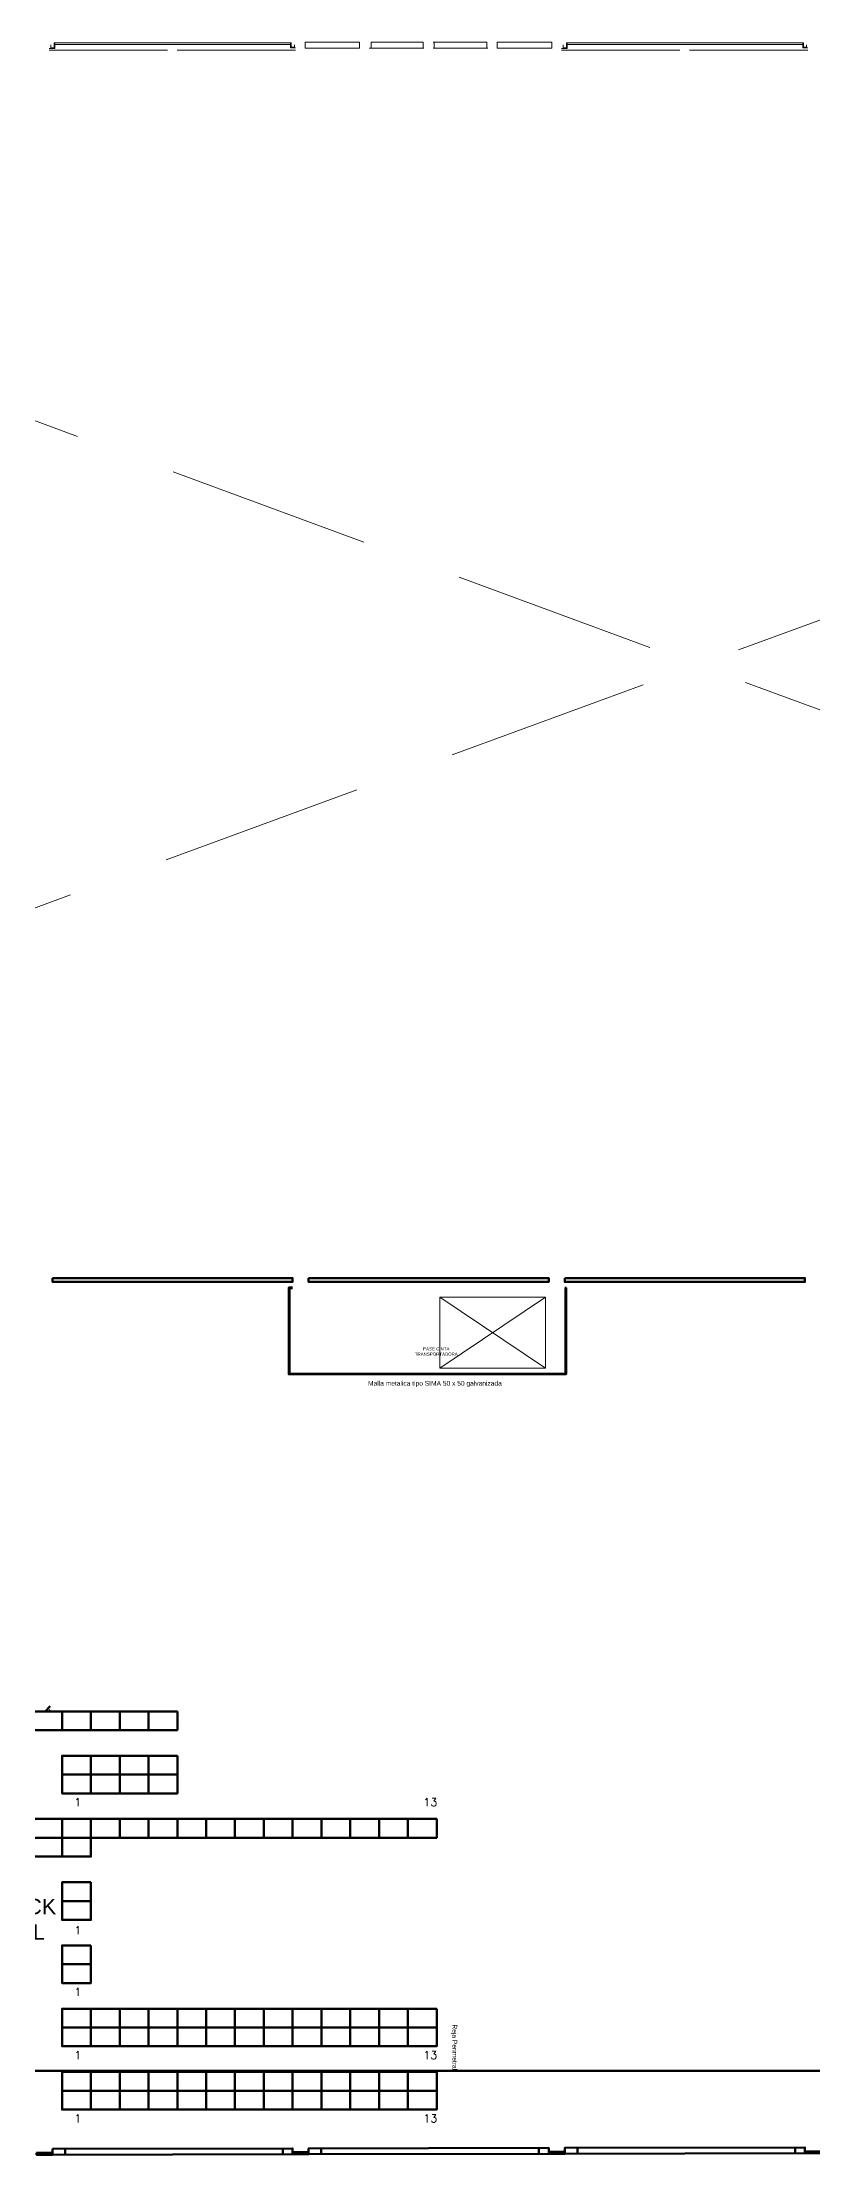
# Model space of a CAD drawing. Header units: millimetres. Extents: x 38 to 157, y 84 to 150.
# Drawn here: x 80.1 to 104.1, y 84.3 to 150.3 of the extents above; entities that cross this region are included whole.
import ezdxf

# ---------------------------------------------------------------- set-up
doc = ezdxf.new("R2010")
doc.units = ezdxf.units.MM
doc.linetypes.add('HIDDEN', pattern=[9.525, 6.35, -3.175])
for name, color, linetype, lineweight in [('Durlock', 252, 'Continuous', 50), ('OCASA_TODAS_r08$0$CERRAMIENTO CHAPA', 252, 'Continuous', 20), ('OCASA_TODAS_r08$0$LINEA_DE_PROYECCION', 252, 'HIDDEN', 15), ('OCASA_TODAS_r08$0$MURO BLOQUE CEMENTO 18', 252, 'Continuous', 20)]:
    doc.layers.add(name, color=color, linetype=linetype, lineweight=lineweight)
doc.styles.add('IRI-OCASA-Layout R 9$0$Standard', font='arial.ttf')
doc.styles.add('OCASA_TODAS_r08$0$Standard', font='txt')
doc.styles.get("Standard").update_dxf_attribs({"font": 'txt.shx'})

# ---------------------------------------------------------------- blocks, each defined once
blk = doc.blocks.new('OCASA_TODAS_r08$0$A$C492F5204')
at = {"layer": 'OCASA_TODAS_r08$0$LINEA_DE_PROYECCION'}
for p, q in [((12.349961, 24.04648), (15.649961, 26.26)), ((12.349961, 26.26), (15.649961, 24.04648))]:
    blk.add_line(p, q, dxfattribs=at)
at = {"layer": 'OCASA_TODAS_r08$0$LINEA_DE_PROYECCION', "linetype": 'Continuous'}
blk.add_lwpolyline([(12.349961, 26.26), (15.649961, 26.26), (15.649961, 24.04648), (12.349961, 24.04648)], close=True, dxfattribs=at)

msp = doc.modelspace()

# ---------------------------------------------------------------- linework, layer by layer
at = {"layer": 'Durlock'}
for p, q in [((80.173746, 98.182407, -0.000008), (80.335266, 98.343927, -0.000008)), ((80.286883, 98.182407, -0.000008), (80.335266, 98.23079, -0.000008)), ((112.345739, 86.945164), (64.398458, 86.944933, -0.000008)), ((80.799731, 84.50808, -0.000008), (80.799731, 84.32808, -0.000008)), ((87.599731, 84.523814, -0.000008), (87.599731, 84.343814, -0.000008)), ((88.799752, 84.522562, -0.000008), (88.799752, 84.343316, -0.000008)), ((95.599752, 84.536495, -0.000008), (95.599752, 84.35905, -0.000008)), ((96.799752, 84.538339, -0.000008), (96.799752, 84.358339, -0.000008)), ((103.599752, 84.554073, -0.000008), (103.599752, 84.374073, -0.000008))]:
    msp.add_line(p, q, dxfattribs=at)
for points in [[(80.406155, 111.719729), (80.406155, 111.599729), (87.906155, 111.599729), (87.906155, 111.719729), (80.406155, 111.719729)], [(88.406155, 111.719729), (88.406155, 111.599729), (95.906155, 111.599729), (95.906155, 111.719729), (88.406155, 111.719729)], [(96.40524, 111.719729), (96.40524, 111.599729), (103.906155, 111.599729), (103.906155, 111.719729), (96.406155, 111.719729)], [(87.906155, 111.426575), (87.786155, 111.426575), (87.786155, 108.833752), (87.786155, 108.713752), (96.325976, 108.713752), (96.445976, 108.713752), (96.445976, 111.415727), (96.406155, 111.415727)], [(87.906155, 111.406575), (87.806155, 111.406575), (87.806155, 108.833752), (87.806155, 108.733752), (96.325976, 108.733752), (96.425976, 108.733752), (96.425976, 111.395727), (96.406155, 111.395727)], [(80.406971, 84.507389), (87.906231, 84.522355), (87.906231, 84.342355), (80.406971, 84.327485), (80.406971, 84.507389)], [(88.406231, 84.342713), (88.406231, 84.522355), (95.906752, 84.537723), (95.906752, 84.357723), (88.406231, 84.342713)], [(96.406752, 84.357723), (96.406752, 84.537723), (103.907013, 84.553091), (103.907013, 84.373091), (96.406752, 84.357723)], [(79.906971, 84.386493), (80.406971, 84.387485), (80.406971, 84.327485), (79.906971, 84.326493), (79.906971, 84.386493)], [(87.906231, 84.402355), (88.406231, 84.402355), (88.406231, 84.342355), (87.906231, 84.342355), (87.906231, 84.402355)], [(95.906752, 84.417723), (96.406752, 84.417723), (96.406752, 84.357723), (95.906752, 84.357723), (95.906752, 84.417723)], [(103.907013, 84.433091), (104.407013, 84.433091), (104.407013, 84.373091), (103.907013, 84.373091), (103.907013, 84.433091)]]:
    msp.add_lwpolyline(points, dxfattribs=at)
at = {"layer": 'Durlock', "elevation": -0.000008}
for points in [[(80.705191, 98.182407), (79.805191, 98.182407), (79.805191, 97.594407), (80.705191, 97.594407), (80.705191, 98.182407)], [(81.605191, 98.182407), (80.705191, 98.182407), (80.705191, 97.594407), (81.605191, 97.594407), (81.605191, 98.182407)], [(82.505191, 98.182407), (81.605191, 98.182407), (81.605191, 97.594407), (82.505191, 97.594407), (82.505191, 98.182407)], [(83.405191, 98.182407), (82.505191, 98.182407), (82.505191, 97.594407), (83.405191, 97.594407), (83.405191, 98.182407)], [(84.305191, 98.182407), (83.405191, 98.182407), (83.405191, 97.594407), (84.305191, 97.594407), (84.305191, 98.182407)], [(81.605191, 96.794407), (80.705191, 96.794407), (80.705191, 96.206407), (81.605191, 96.206407), (81.605191, 96.794407)], [(82.505191, 96.794407), (81.605191, 96.794407), (81.605191, 96.206407), (82.505191, 96.206407), (82.505191, 96.794407)], [(83.405191, 96.794407), (82.505191, 96.794407), (82.505191, 96.206407), (83.405191, 96.206407), (83.405191, 96.794407)], [(84.305191, 96.794407), (83.405191, 96.794407), (83.405191, 96.206407), (84.305191, 96.206407), (84.305191, 96.794407)], [(81.605191, 96.206407), (80.705191, 96.206407), (80.705191, 95.618407), (81.605191, 95.618407), (81.605191, 96.206407)], [(82.505191, 96.206407), (81.605191, 96.206407), (81.605191, 95.618407), (82.505191, 95.618407), (82.505191, 96.206407)], [(83.405191, 96.206407), (82.505191, 96.206407), (82.505191, 95.618407), (83.405191, 95.618407), (83.405191, 96.206407)], [(84.305191, 96.206407), (83.405191, 96.206407), (83.405191, 95.618407), (84.305191, 95.618407), (84.305191, 96.206407)], [(80.705191, 94.818407), (79.805191, 94.818407), (79.805191, 94.230407), (80.705191, 94.230407), (80.705191, 94.818407)], [(81.605191, 94.818407), (80.705191, 94.818407), (80.705191, 94.230407), (81.605191, 94.230407), (81.605191, 94.818407)], [(82.505191, 94.818407), (81.605191, 94.818407), (81.605191, 94.230407), (82.505191, 94.230407), (82.505191, 94.818407)], [(83.405191, 94.818407), (82.505191, 94.818407), (82.505191, 94.230407), (83.405191, 94.230407), (83.405191, 94.818407)], [(84.305191, 94.818407), (83.405191, 94.818407), (83.405191, 94.230407), (84.305191, 94.230407), (84.305191, 94.818407)], [(85.205191, 94.818407), (84.305191, 94.818407), (84.305191, 94.230407), (85.205191, 94.230407), (85.205191, 94.818407)], [(86.105191, 94.818407), (85.205191, 94.818407), (85.205191, 94.230407), (86.105191, 94.230407), (86.105191, 94.818407)], [(87.005191, 94.818407), (86.105191, 94.818407), (86.105191, 94.230407), (87.005191, 94.230407), (87.005191, 94.818407)], [(87.905191, 94.818407), (87.005191, 94.818407), (87.005191, 94.230407), (87.905191, 94.230407), (87.905191, 94.818407)], [(88.805191, 94.818407), (87.905191, 94.818407), (87.905191, 94.230407), (88.805191, 94.230407), (88.805191, 94.818407)], [(89.705191, 94.818407), (88.805191, 94.818407), (88.805191, 94.230407), (89.705191, 94.230407), (89.705191, 94.818407)], [(90.605191, 94.818407), (89.705191, 94.818407), (89.705191, 94.230407), (90.605191, 94.230407), (90.605191, 94.818407)], [(91.505191, 94.818545), (90.605191, 94.818545), (90.605191, 94.230545), (91.505191, 94.230545), (91.505191, 94.818545)], [(92.405191, 94.818545), (91.505191, 94.818545), (91.505191, 94.230545), (92.405191, 94.230545), (92.405191, 94.818545)], [(80.705191, 94.230407), (79.805191, 94.230407), (79.805191, 93.642407), (80.705191, 93.642407), (80.705191, 94.230407)], [(81.605191, 94.230407), (80.705191, 94.230407), (80.705191, 93.642407), (81.605191, 93.642407), (81.605191, 94.230407)], [(81.605191, 92.842407), (80.705191, 92.842407), (80.705191, 92.254407), (81.605191, 92.254407), (81.605191, 92.842407)], [(81.605187, 92.254407), (80.705187, 92.254407), (80.705187, 91.666407), (81.605187, 91.666407), (81.605187, 92.254407)], [(81.605187, 90.866407), (80.705187, 90.866407), (80.705187, 90.278407), (81.605187, 90.278407), (81.605187, 90.866407)], [(81.605187, 90.278407), (80.705187, 90.278407), (80.705187, 89.690407), (81.605187, 89.690407), (81.605187, 90.278407)], [(81.605187, 88.890407), (80.705187, 88.890407), (80.705187, 88.302407), (81.605187, 88.302407), (81.605187, 88.890407)], [(82.505187, 88.890407), (81.605187, 88.890407), (81.605187, 88.302407), (82.505187, 88.302407), (82.505187, 88.890407)], [(83.405187, 88.890407), (82.505187, 88.890407), (82.505187, 88.302407), (83.405187, 88.302407), (83.405187, 88.890407)], [(84.305187, 88.890407), (83.405187, 88.890407), (83.405187, 88.302407), (84.305187, 88.302407), (84.305187, 88.890407)], [(85.205187, 88.890407), (84.305187, 88.890407), (84.305187, 88.302407), (85.205187, 88.302407), (85.205187, 88.890407)], [(86.105187, 88.890407), (85.205187, 88.890407), (85.205187, 88.302407), (86.105187, 88.302407), (86.105187, 88.890407)], [(87.005187, 88.890407), (86.105187, 88.890407), (86.105187, 88.302407), (87.005187, 88.302407), (87.005187, 88.890407)], [(87.905187, 88.890407), (87.005187, 88.890407), (87.005187, 88.302407), (87.905187, 88.302407), (87.905187, 88.890407)], [(88.805187, 88.890407), (87.905187, 88.890407), (87.905187, 88.302407), (88.805187, 88.302407), (88.805187, 88.890407)], [(89.705191, 88.890407), (88.805191, 88.890407), (88.805191, 88.302407), (89.705191, 88.302407), (89.705191, 88.890407)], [(90.605191, 88.890407), (89.705191, 88.890407), (89.705191, 88.302407), (90.605191, 88.302407), (90.605191, 88.890407)], [(91.505191, 88.890407), (90.605191, 88.890407), (90.605191, 88.302407), (91.505191, 88.302407), (91.505191, 88.890407)], [(92.405191, 88.890407), (91.505191, 88.890407), (91.505191, 88.302407), (92.405191, 88.302407), (92.405191, 88.890407)], [(81.605187, 88.302407), (80.705187, 88.302407), (80.705187, 87.714407), (81.605187, 87.714407), (81.605187, 88.302407)], [(82.505187, 88.302407), (81.605187, 88.302407), (81.605187, 87.714407), (82.505187, 87.714407), (82.505187, 88.302407)], [(83.405187, 88.302407), (82.505187, 88.302407), (82.505187, 87.714407), (83.405187, 87.714407), (83.405187, 88.302407)], [(84.305187, 88.302407), (83.405187, 88.302407), (83.405187, 87.714407), (84.305187, 87.714407), (84.305187, 88.302407)], [(85.205187, 88.302407), (84.305187, 88.302407), (84.305187, 87.714407), (85.205187, 87.714407), (85.205187, 88.302407)], [(86.105187, 88.302407), (85.205187, 88.302407), (85.205187, 87.714407), (86.105187, 87.714407), (86.105187, 88.302407)], [(87.005187, 88.302407), (86.105187, 88.302407), (86.105187, 87.714407), (87.005187, 87.714407), (87.005187, 88.302407)], [(87.905187, 88.302407), (87.005187, 88.302407), (87.005187, 87.714407), (87.905187, 87.714407), (87.905187, 88.302407)], [(88.805187, 88.302407), (87.905187, 88.302407), (87.905187, 87.714407), (88.805187, 87.714407), (88.805187, 88.302407)], [(89.705191, 88.302407), (88.805191, 88.302407), (88.805191, 87.714407), (89.705191, 87.714407), (89.705191, 88.302407)], [(90.605191, 88.302407), (89.705191, 88.302407), (89.705191, 87.714407), (90.605191, 87.714407), (90.605191, 88.302407)], [(91.505191, 88.302407), (90.605191, 88.302407), (90.605191, 87.714407), (91.505191, 87.714407), (91.505191, 88.302407)], [(92.405191, 88.302407), (91.505191, 88.302407), (91.505191, 87.714407), (92.405191, 87.714407), (92.405191, 88.302407)], [(81.605187, 86.914407), (80.705187, 86.914407), (80.705187, 86.326407), (81.605187, 86.326407), (81.605187, 86.914407)], [(82.505187, 86.914407), (81.605187, 86.914407), (81.605187, 86.326407), (82.505187, 86.326407), (82.505187, 86.914407)], [(83.405187, 86.914407), (82.505187, 86.914407), (82.505187, 86.326407), (83.405187, 86.326407), (83.405187, 86.914407)], [(84.305187, 86.914407), (83.405187, 86.914407), (83.405187, 86.326407), (84.305187, 86.326407), (84.305187, 86.914407)], [(85.205187, 86.914407), (84.305187, 86.914407), (84.305187, 86.326407), (85.205187, 86.326407), (85.205187, 86.914407)], [(86.105187, 86.914407), (85.205187, 86.914407), (85.205187, 86.326407), (86.105187, 86.326407), (86.105187, 86.914407)], [(87.005187, 86.914407), (86.105187, 86.914407), (86.105187, 86.326407), (87.005187, 86.326407), (87.005187, 86.914407)], [(87.905187, 86.914407), (87.005187, 86.914407), (87.005187, 86.326407), (87.905187, 86.326407), (87.905187, 86.914407)], [(88.805187, 86.914407), (87.905187, 86.914407), (87.905187, 86.326407), (88.805187, 86.326407), (88.805187, 86.914407)], [(89.705191, 86.914407), (88.805191, 86.914407), (88.805191, 86.326407), (89.705191, 86.326407), (89.705191, 86.914407)], [(90.605191, 86.914407), (89.705191, 86.914407), (89.705191, 86.326407), (90.605191, 86.326407), (90.605191, 86.914407)], [(91.505191, 86.914407), (90.605191, 86.914407), (90.605191, 86.326407), (91.505191, 86.326407), (91.505191, 86.914407)], [(92.405191, 86.914407), (91.505191, 86.914407), (91.505191, 86.326407), (92.405191, 86.326407), (92.405191, 86.914407)], [(81.605187, 86.326407), (80.705187, 86.326407), (80.705187, 85.738407), (81.605187, 85.738407), (81.605187, 86.326407)], [(82.505187, 86.326407), (81.605187, 86.326407), (81.605187, 85.738407), (82.505187, 85.738407), (82.505187, 86.326407)], [(83.405187, 86.326407), (82.505187, 86.326407), (82.505187, 85.738407), (83.405187, 85.738407), (83.405187, 86.326407)], [(84.305187, 86.326407), (83.405187, 86.326407), (83.405187, 85.738407), (84.305187, 85.738407), (84.305187, 86.326407)], [(85.205187, 86.326407), (84.305187, 86.326407), (84.305187, 85.738407), (85.205187, 85.738407), (85.205187, 86.326407)], [(86.105187, 86.326407), (85.205187, 86.326407), (85.205187, 85.738407), (86.105187, 85.738407), (86.105187, 86.326407)], [(87.005187, 86.326407), (86.105187, 86.326407), (86.105187, 85.738407), (87.005187, 85.738407), (87.005187, 86.326407)], [(87.905187, 86.326407), (87.005187, 86.326407), (87.005187, 85.738407), (87.905187, 85.738407), (87.905187, 86.326407)], [(88.805187, 86.326407), (87.905187, 86.326407), (87.905187, 85.738407), (88.805187, 85.738407), (88.805187, 86.326407)], [(89.705191, 86.326407), (88.805191, 86.326407), (88.805191, 85.738407), (89.705191, 85.738407), (89.705191, 86.326407)], [(90.605191, 86.326407), (89.705191, 86.326407), (89.705191, 85.738407), (90.605191, 85.738407), (90.605191, 86.326407)], [(91.505191, 86.326407), (90.605191, 86.326407), (90.605191, 85.738407), (91.505191, 85.738407), (91.505191, 86.326407)], [(92.405191, 86.326407), (91.505191, 86.326407), (91.505191, 85.738407), (92.405191, 85.738407), (92.405191, 86.326407)]]:
    msp.add_lwpolyline(points, dxfattribs=at)
at = {"layer": 'OCASA_TODAS_r08$0$CERRAMIENTO CHAPA'}
for p, q in [((80.299678, 150.090785), (83.999622, 150.090783)), ((80.456277, 150.318679), (87.858872, 150.318679)), ((80.476277, 150.268679), (87.838872, 150.268679)), ((84.299622, 150.090783), (87.999791, 150.090781)), ((96.299791, 150.090688), (99.999622, 150.090687)), ((96.456278, 150.31858), (103.858871, 150.31858)), ((96.476278, 150.26858), (103.838871, 150.26858)), ((100.299622, 150.090686), (103.999678, 150.090685))]:
    msp.add_line(p, q, dxfattribs=at)
for points in [[(80.476277, 150.318679), (80.476277, 150.140795), (80.356277, 150.140795)], [(80.456277, 150.318679), (80.456277, 150.160795), (80.356277, 150.160795)], [(87.838872, 150.318679), (87.838872, 150.168734), (87.958872, 150.168734)], [(87.858872, 150.318679), (87.858872, 150.188734), (87.958872, 150.188734)], [(96.476278, 150.31858), (96.476278, 150.140699), (96.356278, 150.140699)], [(96.456278, 150.31858), (96.456278, 150.160699), (96.356278, 150.160699)], [(103.838871, 150.31858), (103.838871, 150.168635), (103.958871, 150.168635)], [(103.858871, 150.31858), (103.858871, 150.188635), (103.958871, 150.188635)]]:
    msp.add_lwpolyline(points, dxfattribs=at)
at = {"layer": 'OCASA_TODAS_r08$0$LINEA_DE_PROYECCION'}
for p, q in [((48.419479, 150.090784), (151.873201, 111.970037)), ((152.507328, 149.94123), (48.526161, 111.78975))]:
    msp.add_line(p, q, dxfattribs=at)
at = {"layer": 'OCASA_TODAS_r08$0$MURO BLOQUE CEMENTO 18'}
for p, q in [((80.356277, 150.140795), (80.299678, 150.140795)), ((80.356277, 150.258525), (80.356277, 150.140795)), ((87.958872, 150.258558), (87.958872, 150.168734)), ((87.958872, 150.168734), (87.999791, 150.168734)), ((90.358872, 150.158558), (90.299434, 150.158558)), ((91.981579, 150.158558), (91.999762, 150.158558)), ((92.321575, 150.158558), (92.299762, 150.158558)), ((93.968872, 150.158435), (93.999434, 150.158435)), ((96.356278, 150.140699), (96.299791, 150.140699)), ((96.356278, 150.258558), (96.356278, 150.140699)), ((103.958871, 150.258457), (103.958871, 150.168635)), ((103.958871, 150.168635), (103.999678, 150.168635))]:
    msp.add_line(p, q, dxfattribs=at)
for points in [[(88.299102, 150.338558), (88.299102, 150.158558), (89.998654, 150.158558), (89.998654, 150.338558), (88.299102, 150.338558)], [(90.358872, 150.338558), (90.358872, 150.158558), (91.981579, 150.158558), (91.981579, 150.338558), (90.358872, 150.338558)], [(92.321575, 150.338558), (92.321575, 150.158558), (93.968872, 150.158558), (93.968872, 150.338558), (92.298983, 150.338558)], [(94.298654, 150.338558), (94.298654, 150.158558), (95.999279, 150.158558), (95.999279, 150.338558), (94.298654, 150.338558)]]:
    msp.add_lwpolyline(points, dxfattribs=at)

# ---------------------------------------------------------------- block references
at = {"layer": 'Durlock'}
msp.add_blockref('OCASA_TODAS_r08$0$A$C492F5204', (80.15556, 84.859909, -0.000026), dxfattribs=at)

# ---------------------------------------------------------------- texts
at = {"color": 7, "insert": (76.002224, 91.036308, -0.000015), "char_height": 0.48, "attachment_point": 7, "style": 'IRI-OCASA-Layout R 9$0$Standard'}
msp.add_mtext_dynamic_manual_height_columns('\\pxqc;AFR STOCK CENTRAL', width=5.19656, gutter_width=12.5, heights=[0], dxfattribs=at)
at = {"layer": 'Durlock'}
for s, p in [('1', (81.090024, 95.218431, -0.000008)), ('13', (91.99181, 95.218431, -0.000008)), ('1', (81.090024, 91.217655, -0.000008)), ('1', (81.090024, 89.290431, -0.000008)), ('1', (81.090024, 87.314431, -0.000008)), ('13', (91.99181, 87.314431, -0.000008)), ('1', (81.090024, 85.338431, -0.000008)), ('13', (91.99181, 85.338431, -0.000008))]:
    msp.add_text(s, height=0.25, dxfattribs=at).set_placement(p)
at = {"layer": 'Durlock', "attachment_point": 1, "style": 'OCASA_TODAS_r08$0$Standard'}
for s, width, insert, char_height in [('\\pxqc;PASE CINTA TRANSPORTADORA', 1.738947, (91.521893, 109.56143), 0.1), ('Malla metalica tipo SIMA 50 x 50 galvanizada', 4.415616, (90.26057, 108.507589), 0.15)]:
    msp.add_mtext_dynamic_manual_height_columns(s, width=width, gutter_width=12.5, heights=[0], dxfattribs=dict(at, insert=insert, char_height=char_height))
at = {"layer": 'Durlock', "insert": (93.044516, 88.398807, -0.000008), "char_height": 0.15, "attachment_point": 1, "rotation": 270, "style": 'OCASA_TODAS_r08$0$Standard'}
msp.add_mtext_dynamic_manual_height_columns('Reja Perimetral', width=4.415616, gutter_width=12.5, heights=[0], dxfattribs=at)

doc.saveas('drawing.dxf')
